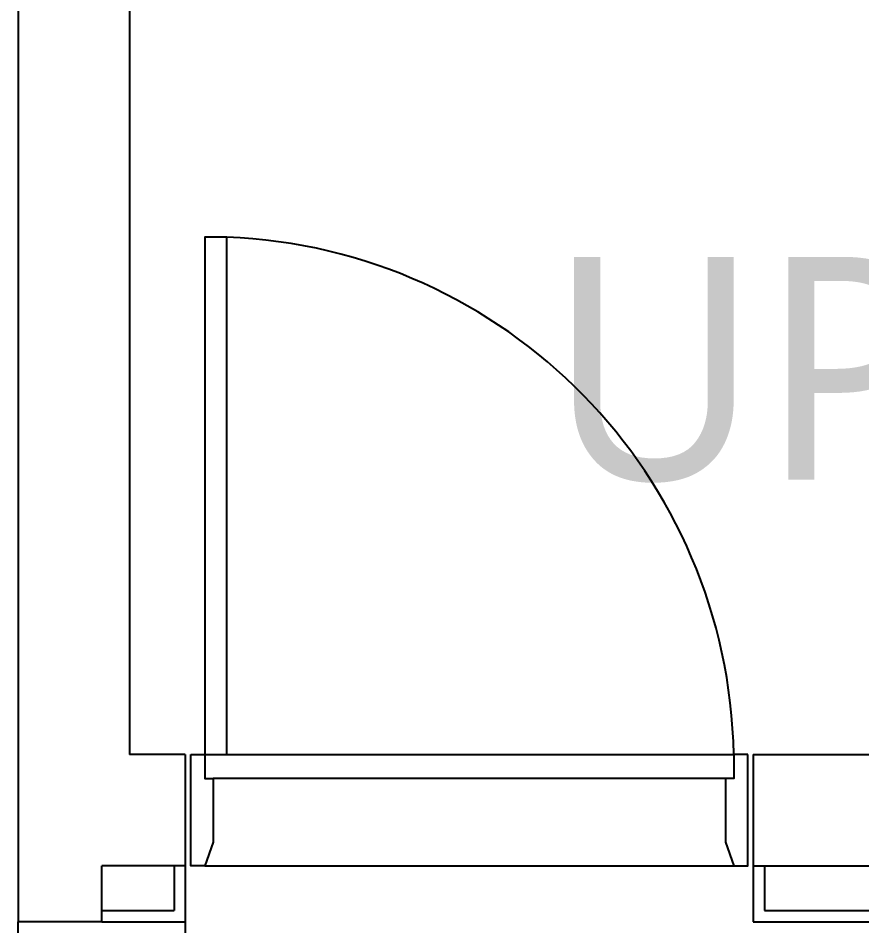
# Model space of a CAD drawing. Header units: millimetres. Extents: x -38475 to 94728, y -31127 to 90245.
# Drawn here: x 28475 to 29990, y 60088 to 61717 of the extents above; entities that cross this region are included whole.
import ezdxf

# ---------------------------------------------------------------- set-up
doc = ezdxf.new("R2010")
doc.units = ezdxf.units.MM
doc.layers.add('e-plan', color=9, linetype='Continuous')
doc.styles.add('USUN', font='malgun_0.ttf')

# ---------------------------------------------------------------- blocks, each defined once
blk = doc.blocks.new('Xref-지하2층')
at = {"layer": 'e-plan', "linetype": 'Continuous'}
for p, q in [((32000, 80600), (32000, 72000)), ((32200, 75200), (32200, 72300)), ((32300, 72300), (32200, 72300)), ((32300, 72300), (32300, 72100)), ((33320, 72300), (37900, 72300)), ((33320, 72300), (33320, 72100)), ((33320, 72300), (33320, 72100)), ((32300, 72100), (32150, 72100)), ((32150, 72000), (32150, 72100)), ((32280, 72100), (32280, 72020)), ((32300, 72100), (32300, 72000)), ((33320, 72100), (38100, 72100)), ((33320, 72100), (33320, 72000)), ((33340, 72100), (33340, 72020)), ((33340, 72020), (38180, 72020)), ((33320, 72000), (38200, 72000))]:
    blk.add_line(p, q, dxfattribs=at)
at = {"layer": 'e-plan'}
for p, q in [((32375, 72300), (33285, 72300)), ((33270, 72257), (32350, 72257)), ((32335, 72100), (33285, 72100)), ((32150, 72020), (32280, 72020)), ((32150, 72000), (32000, 72000)), ((32000, 69200), (32000, 72000)), ((32150, 72000), (32300, 72000)), ((32300, 72000), (32300, 69270))]:
    blk.add_line(p, q, dxfattribs=at)
for points in [[(32335, 72300), (32375, 72300), (32375, 73229.1), (32335, 73229.1)], [(32310, 72300), (32335, 72300), (32335, 72257), (32350, 72257), (32350, 72143), (32335, 72100), (32310, 72100)], [(33310, 72300), (33285, 72300), (33285, 72257), (33270, 72257), (33270, 72143), (33285, 72100), (33310, 72100)]]:
    blk.add_lwpolyline(points, close=True, dxfattribs=at)
blk.add_arc((32337.7, 72282.5), 947.4, 1.061, 87.7465, dxfattribs=at)
at = {"layer": 'e-plan', "style": 'USUN'}
blk.add_text('UP', height=400, dxfattribs=at).set_placement((32951.3, 72793.7))
blk = doc.blocks.new('A$C61602750')
at = {"layer": 'e-plan'}
blk.add_blockref('Xref-지하2층', (-3525, -11905), dxfattribs=at)

msp = doc.modelspace()

# ---------------------------------------------------------------- block references
at = {"layer": 'e-plan'}
msp.add_blockref('A$C61602750', (0, 0), dxfattribs=at)

doc.saveas('drawing.dxf')
